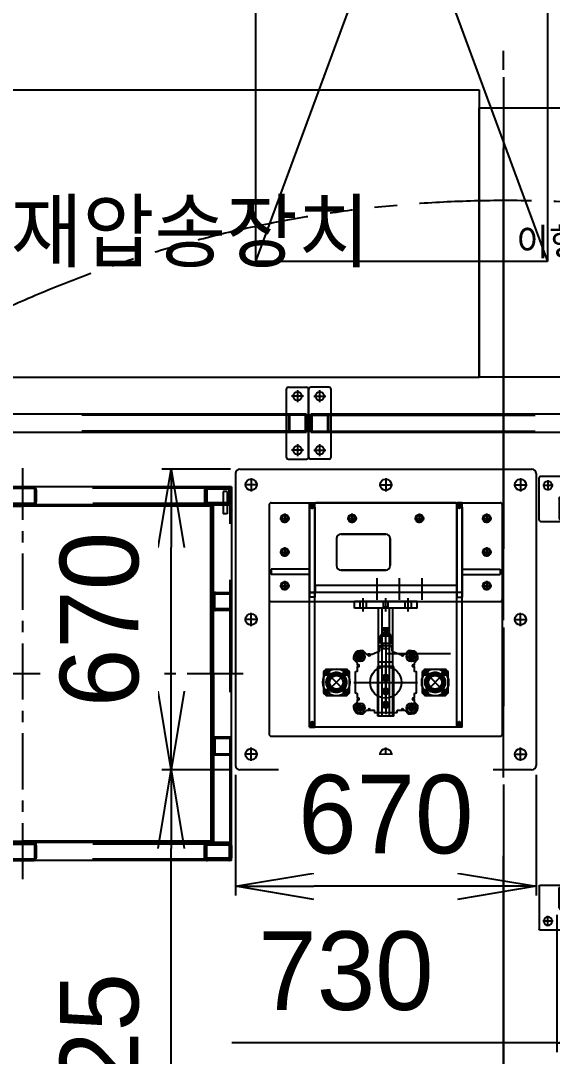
# Model space of a CAD drawing. Header units: millimetres. Extents: x 10462777 to 22643323, y 453826 to 1389191.
# Drawn here: x 11305635 to 11306819, y 584222 to 586527 of the extents above; entities that cross this region are included whole.
import ezdxf
from ezdxf.enums import TextEntityAlignment as Align

# ---------------------------------------------------------------- set-up
doc = ezdxf.new("R2010")
doc.units = ezdxf.units.MM
doc.header["$LTSCALE"] = 200
doc.header["$MEASUREMENT"] = 0
doc.header["$PDMODE"] = 35
doc.header["$PDSIZE"] = -5
for name, pattern in [('CENTER', [2, 1.25, -0.25, 0.25, -0.25]), ('CENTER2', [1.125, 0.75, -0.125, 0.125, -0.125]), ('HIDDEN', [3.75, 2.5, -1.25]), ('PHANTOM', [2.5, 1.25, -0.25, 0.25, -0.25, 0.25, -0.25]), ('STRICHPUNKT2', [18.5, 10, -4, 0.5, -4])]:
    doc.linetypes.add(name, pattern=pattern)
doc.layers.get('0').update_dxf_attribs({"linetype": 'CONTINUOUS'})
doc.layers.get('DEFPOINTS').update_dxf_attribs({"linetype": 'CONTINUOUS'})
for name, color, linetype in [('1', 1, 'CENTER'), ('1 Center', 1, 'CENTER'), ('3 Hidden', 3, 'HIDDEN'), ('4', 4, 'CONTINUOUS'), ('7', 7, 'CONTINUOUS'), ('BOM-UDEF', 3, 'CONTINUOUS'), ('CENTER', 1, 'CONTINUOUS'), ('CL', 3, 'CONTINUOUS'), ('DV1_DEFAULT', 7, 'CONTINUOUS'), ('ELEV', 6, 'CONTINUOUS'), ('FRAME 050', 6, 'CONTINUOUS'), ('HIDDEN', 7, 'HIDDEN'), ('HL', 2, 'HIDDEN'), ('TEXT', 7, 'CONTINUOUS'), ('THIN', 3, 'CONTINUOUS')]:
    doc.layers.add(name, color=color, linetype=linetype)
doc.layers.add('LAYOUT', color=8, linetype='CONTINUOUS', lineweight=25)
doc.styles.get("Standard").update_dxf_attribs({"font": 'SYMBOL'})
doc.styles.add('새굴림', font='txt.shx ', dxfattribs={"height": 5, "bigfont": ' whgtxt.shx'})
doc.dimstyles.new('DS ROBOTEC', dxfattribs={"dimscale": 0, "dimtxt": 2.5, "dimasz": 2.5, "dimexe": 0.3, "dimexo": 0.3, "dimgap": 0.5, "dimtad": 1, "dimzin": 9, "dimdsep": 46, "dimtxsty": 'Standard', "dimblk": 'OPEN', "dimcen": 0, "dimclrd": 4, "dimclre": 4, "dimclrt": 110, "dimazin": 2, "dimtm": 1.5, "dimtfac": 1, "dimtmove": 0, "dimatfit": 3, "dimldrblk": 'OPEN', "dimfxl": 1, "dimtfill": 1, "dimtolj": 1, "dimlwd": -1, "dimlwe": -1, "dimarcsym": 0})

# ---------------------------------------------------------------- blocks, each defined once
blk = doc.blocks.new('A$C6DB25D83')
for p, q in [((155, 25), (5, 25)), ((0, -20), (0, 20)), ((160, -20), (160, 20)), ((5, -25), (155, -25))]:
    blk.add_line(p, q)
for centre in [(20, 0), (140, 0)]:
    blk.add_circle(centre, 9.5)
for centre, start, end in [((5, 20), 90, 180), ((155, 20), 0, 90), ((5, -20), 180, 270), ((155, -20), 270, 0)]:
    blk.add_arc(centre, 5, start, end)
at = {"layer": 'CL'}
for p, q in [((6.6, 0), (33.4, 0)), ((20, 13.4), (20, -13.4)), ((126.6, 0), (153.4, 0)), ((140, 13.4), (140, -13.4))]:
    blk.add_line(p, q, dxfattribs=at)
blk = doc.blocks.new('HS_BOM', base_point=(-55.5, -107.5))
at = {"layer": 'BOM-UDEF'}
blk.add_circle((-55.5, -107.5), 0.25, dxfattribs=at)
blk = doc.blocks.new('A$C657A6F78')
at = {"layer": 'HL'}
for p, q in [((0, 15.4), (0, -15.4)), ((2.3, 15.4), (2.3, -15.4)), ((35.4, 20), (4.6, 20)), ((35.4, 17.7), (4.6, 17.7)), ((37.7, -15.4), (37.7, 15.4)), ((40, -15.4), (40, 15.4)), ((4.6, -17.7), (35.4, -17.7)), ((4.6, -20), (35.4, -20))]:
    blk.add_line(p, q, dxfattribs=at)
for centre, radius, start, end in [((4.6, 15.4), 4.6, 90, 180), ((4.6, 15.4), 2.3, 90, 180), ((35.4, 15.4), 4.6, 0, 90), ((35.4, 15.4), 2.3, 0, 90), ((4.6, -15.4), 4.6, 180, 270), ((4.6, -15.4), 2.3, 180, 270), ((35.4, -15.4), 4.6, 270, 0), ((35.4, -15.4), 2.3, 270, 0)]:
    blk.add_arc(centre, radius, start, end, dxfattribs=at)
at = {"layer": 'HL', "rotation": 270}
blk.add_blockref('HS_BOM', (20, 18.8), dxfattribs=at)
blk = doc.blocks.new('A$C3D167CD0')
for p, q in [((1280, 20), (0, 20)), ((0, -20), (0, 20)), ((1280, -20), (1280, 20)), ((0, -20), (1280, -20))]:
    blk.add_line(p, q)
at = {"layer": 'HL'}
for p, q in [((0, 17.7), (1280, 17.7)), ((0, -17.7), (1280, -17.7))]:
    blk.add_line(p, q, dxfattribs=at)
blk = doc.blocks.new('A$C2D5E266E')
at = {"rotation": 90}
blk.add_blockref('A$C6DB25D83', (-1265, -80), dxfattribs=at)
at = {"xscale": -1, "rotation": 270}
blk.add_blockref('A$C6DB25D83', (-25, -80), dxfattribs=at)
for name in ['A$C657A6F78', 'A$C3D167CD0']:
    blk.add_blockref(name, (-1285, 0))
at = {"xscale": -1}
blk.add_blockref('A$C657A6F78', (-5, 0), dxfattribs=at)
blk = doc.blocks.new('A$C7DA30AB0')
at = {"layer": 'DV1_DEFAULT', "color": 1, "linetype": 'CENTER2', "ltscale": 7}
for p, q in [((3026, 59.1, 0), (3026, 6052, 0)), ((3026, 5992.9, 0), (3026, 0, 0))]:
    blk.add_line(p, q, dxfattribs=at)
at = {"layer": 'LAYOUT', "color": 6, "linetype": 'PHANTOM'}
blk.add_circle((3030.4, 3026, 0), 2693, dxfattribs=at)
blk = doc.blocks.new('A$C175C31A4')
for p, q in [((0, 40), (710, 40)), ((0, 0), (0, 40)), ((710, 40), (710, 0)), ((710, 0), (0, 0))]:
    blk.add_line(p, q)
at = {"layer": 'HIDDEN'}
for p, q in [((710, 37.7), (0, 37.7)), ((710, 2.3), (0, 2.3))]:
    blk.add_line(p, q, dxfattribs=at)
blk = doc.blocks.new('A$C3CF74E3A')
for p, q in [((0, 40), (830, 40)), ((0, 0), (0, 40)), ((830, 40), (830, 0)), ((830, 0), (0, 0))]:
    blk.add_line(p, q)
at = {"layer": 'HIDDEN'}
for p, q in [((830, 37.7), (0, 37.7)), ((830, 2.3), (0, 2.3))]:
    blk.add_line(p, q, dxfattribs=at)
blk = doc.blocks.new('A$C53257D80')
for p, q in [((-9, 0), (-9, 91)), ((-9, 91), (0, 91)), ((0, 0), (0, 91)), ((0, 0), (91, 0)), ((0, -9), (91, -9)), ((91, -9), (91, 0))]:
    blk.add_line(p, q)
blk.add_arc((0, 0), 9, 180, 270)
blk = doc.blocks.new('A$C480458AB')
at = {"layer": '4'}
for p, q in [((-20, 3.2), (-20, 36.8)), ((-18.4, 3.2), (-18.4, 36.8)), ((-16.8, 40), (16.8, 40)), ((-16.8, 38.4), (16.8, 38.4)), ((18.4, 36.8), (18.4, 3.2)), ((20, 36.8), (20, 3.2)), ((16.8, 1.6), (-16.8, 1.6)), ((16.8, 0), (-16.8, 0))]:
    blk.add_line(p, q, dxfattribs=at)
for centre, radius, start, end in [((-16.8, 36.8), 3.2, 90, 180), ((-16.8, 36.8), 1.6, 90, 180), ((16.8, 36.8), 3.2, 0, 90), ((16.8, 36.8), 1.6, 0, 90), ((-16.8, 3.2), 3.2, 180, 270), ((-16.8, 3.2), 1.6, 180, 270), ((16.8, 3.2), 3.2, 270, 360), ((16.8, 3.2), 1.6, 270, 360)]:
    blk.add_arc(centre, radius, start, end, dxfattribs=at)
blk = doc.blocks.new('A$C00DD47E5')
for p, q in [((-30, 7), (-30, -87)), ((67, 10), (-27, 10)), ((70, 7), (70, -87)), ((-27, -90), (67, -90))]:
    blk.add_line(p, q)
blk.add_circle((50, -70), 9.5)
for centre, start, end in [((-27, 7), 90, 180), ((67, 7), 0, 90), ((-27, -87), 180, 270), ((67, -87), 270, 0)]:
    blk.add_arc(centre, 3, start, end)
at = {"layer": 'CL'}
for p, q in [((50, -81.4), (50, -58.6)), ((38.6, -70), (61.4, -70))]:
    blk.add_line(p, q, dxfattribs=at)
blk.add_blockref('A$C480458AB', (0, -40))
blk = doc.blocks.new('A$C633340F2')
for p, q in [((25, 0), (-25, 0)), ((-25, -4.5), (-25, 0)), ((25, -4.5), (25, 0)), ((25, -4.5), (-25, -4.5))]:
    blk.add_line(p, q)
blk = doc.blocks.new('A$C4D5962A7')
for name, p, rotation in [('A$C00DD47E5', (-335, 870), 180), ('A$C3CF74E3A', (315, 870), 270)]:
    blk.add_blockref(name, p, dxfattribs=dict(rotation=rotation))
at = {"xscale": -1}
for name, p, rotation in [('A$C00DD47E5', (335, 870), 180), ('A$C175C31A4', (-355, 910), 180), ('A$C633340F2', (0, 910), 180), ('A$C3CF74E3A', (-315, 870), 90), ('A$C3CF74E3A', (20, 870), 90)]:
    blk.add_blockref(name, p, dxfattribs=dict(at, rotation=rotation))
at = {"yscale": 0.5, "zscale": 0.5, "rotation": 180}
for p, xscale in [((-355.5, 910.5), -0.5), ((355.5, 910.5), 0.5)]:
    blk.add_blockref('A$C53257D80', p, dxfattribs=dict(at, xscale=xscale))
at = {"xscale": -1}
blk.add_blockref('A$C00DD47E5', (-335, 40), dxfattribs=at)
for name, p in [('A$C00DD47E5', (335, 40)), ('A$C175C31A4', (-355, 0)), ('A$C633340F2', (0, 0))]:
    blk.add_blockref(name, p)
at = {"yscale": 0.5, "zscale": 0.5}
for p, xscale in [((-355.5, -0.5), 0.5), ((355.5, -0.5), -0.5)]:
    blk.add_blockref('A$C53257D80', p, dxfattribs=dict(at, xscale=xscale))
blk = doc.blocks.new('A$C5D7710AE')
at = {"layer": 'FRAME 050'}
blk.add_blockref('A$C4D5962A7', (405, 249.4), dxfattribs=at)
blk = doc.blocks.new('A$C783E0A86')
at = {"ltscale": 10}
for p, q in [((174, 640), (1774, 640)), ((174, 640), (174, 0)), ((1774, 640), (1774, 0)), ((174, 0), (1774, 0))]:
    blk.add_line(p, q, dxfattribs=at)
at = {"layer": 'TEXT', "lineweight": -3, "style": '새굴림'}
blk.add_text('이형재압송장치', height=151.2, dxfattribs=at).set_placement((970.2, 319.8, 0), align=Align.MIDDLE_CENTER)
blk = doc.blocks.new('A$C0CF62632')
at = {"color": 4}
for p, q in [((25.9, 873.6), (25.9, 457.6)), ((25.9, 873.6), (490.9, 873.6)), ((955.9, 873.6), (490.9, 873.6)), ((955.9, 873.6), (955.9, 457.6)), ((25.9, 833.6), (490.9, 833.6)), ((65.9, 457.6), (65.9, 833.6)), ((65.9, 830.6), (65.9, 833.6)), ((68.9, 457.6), (68.9, 833.6)), ((71.9, 457.6), (71.9, 833.6)), ((71.9, 830.6), (490.9, 830.6)), ((955.9, 833.6), (490.9, 833.6)), ((909.9, 830.6), (490.9, 830.6)), ((909.9, 833.6), (909.9, 81.6)), ((912.9, 833.6), (912.9, 81.6)), ((915.9, 457.6), (915.9, 833.6)), ((915.9, 830.6), (915.9, 833.6)), ((1007.8, 817.6), (955.9, 817.6)), ((1007.8, 783.6), (1007.8, 817.6)), ((1007.8, 783.6), (955.9, 783.6)), ((1028.9, 152.1), (1028.9, 763)), ((1062.9, 762.5), (1028.9, 762.5)), ((1062.9, 152.7), (1062.9, 762.5)), ((25.9, 41.6), (25.9, 457.6)), ((65.9, 457.6), (65.9, 81.6)), ((68.9, 457.6), (68.9, 81.6)), ((71.9, 457.6), (71.9, 81.6)), ((915.9, 457.6), (915.9, 81.6)), ((955.9, 41.6), (955.9, 457.6)), ((1062.9, 152.7), (1028.9, 152.7)), ((1007.8, 131.6), (955.9, 131.6)), ((1007.8, 131.6), (1007.8, 97.6)), ((1007.8, 97.6), (955.9, 97.6)), ((25.9, 81.6), (490.9, 81.6)), ((65.9, 84.6), (65.9, 81.6)), ((71.9, 84.6), (490.9, 84.6)), ((909.9, 84.6), (490.9, 84.6)), ((955.9, 81.6), (490.9, 81.6)), ((915.9, 84.6), (915.9, 81.6)), ((25.9, 41.6), (490.9, 41.6)), ((955.9, 41.6), (490.9, 41.6))]:
    blk.add_line(p, q, dxfattribs=at)
at = {"color": 0}
for q in [(955.9, 514.9), (955.9, 400.3)]:
    blk.add_line((955.9, 457.6), q, dxfattribs=at)
at = {"color": 4, "linetype": 'STRICHPUNKT2'}
for p, q in [((23.4, 94.8), (23.4, 94.8)), ((958.4, 94.8), (958.4, 94.8))]:
    blk.add_line(p, q, dxfattribs=at)
at = {"color": 6, "linetype": 'HIDDEN'}
for p, q in [((35.9, 51.6), (35.9, 101.6)), ((35.9, 101.6), (44.9, 101.6)), ((44.9, 51.6), (44.9, 101.6)), ((35.9, 51.6), (44.9, 51.6))]:
    blk.add_line(p, q, dxfattribs=at)
blk.add_line((25.9, 41.6), (85.9, 41.6))
at = {"color": 0}
for points in [[(80.9, 838.6), (30.9, 838.6), (30.9, 868.6), (80.9, 868.6)], [(900.9, 838.6), (950.9, 838.6), (950.9, 868.6), (900.9, 868.6)], [(80.9, 76.6), (30.9, 76.6), (30.9, 46.6), (80.9, 46.6)], [(900.9, 76.6), (950.9, 76.6), (950.9, 46.6), (900.9, 46.6)]]:
    blk.add_lwpolyline(points, close=True, dxfattribs=at)
at = {"color": 4}
for centre, radius, start, end in [((1007.8, 762.5), 55.1, 359.9904, 90.0096), ((1007.8, 762.5), 21.1, 359.9362, 90.0638), ((1007.8, 152.7), 55.1, 269.9904, 0.0096), ((1007.8, 152.7), 21.1, 269.9362, 0.0638)]:
    blk.add_arc(centre, radius, start, end, dxfattribs=at)
at = {"layer": '1 Center', "ltscale": 0.5}
for p, q in [((490.9, 915.2), (490.9, 0)), ((0, 457.6), (981.8, 457.6)), ((0, 457.6), (981.8, 457.6))]:
    blk.add_line(p, q, dxfattribs=at)
at = {"layer": '3 Hidden', "color": 4, "linetype": 'HIDDEN'}
for p, q in [((25.9, 870.4), (73.9, 870.4)), ((25.9, 840), (25.9, 867.2)), ((29.1, 840), (29.1, 867.2)), ((32.3, 873.6), (79.5, 873.6)), ((32.3, 870.4), (79.5, 870.4)), ((82.7, 867.2), (82.7, 840)), ((85.9, 867.2), (85.9, 840)), ((460.9, 840), (460.9, 867.2)), ((460.9, 867.2), (460.9, 840)), ((464.1, 840), (464.1, 867.2)), ((464.1, 867.2), (464.1, 840)), ((467.3, 873.6), (514.5, 873.6)), ((514.5, 873.6), (467.3, 873.6)), ((467.3, 870.4), (514.5, 870.4)), ((514.5, 870.4), (467.3, 870.4)), ((517.7, 867.2), (517.7, 840)), ((517.7, 840), (517.7, 867.2)), ((520.9, 867.2), (520.9, 840)), ((520.9, 840), (520.9, 867.2)), ((895.9, 867.2), (895.9, 840)), ((899.1, 867.2), (899.1, 840)), ((949.5, 873.6), (902.3, 873.6)), ((949.5, 870.4), (902.3, 870.4)), ((955.9, 870.4), (907.8, 870.4)), ((952.7, 840), (952.7, 867.2)), ((955.9, 840), (955.9, 867.2)), ((25.9, 836.8), (73.9, 836.8)), ((79.5, 836.8), (32.3, 836.8)), ((79.5, 833.6), (32.3, 833.6)), ((514.5, 836.8), (467.3, 836.8)), ((467.3, 836.8), (514.5, 836.8)), ((514.5, 833.6), (467.3, 833.6)), ((467.3, 833.6), (514.5, 833.6)), ((902.3, 836.8), (949.5, 836.8)), ((902.3, 833.6), (949.5, 833.6)), ((955.9, 836.8), (907.8, 836.8)), ((25.9, 78.4), (73.9, 78.4)), ((25.9, 75.2), (25.9, 48)), ((29.1, 75.2), (29.1, 48)), ((79.5, 81.6), (32.3, 81.6)), ((79.5, 78.4), (32.3, 78.4)), ((82.7, 48), (82.7, 75.2)), ((85.9, 48), (85.9, 75.2)), ((460.9, 75.2), (460.9, 48)), ((460.9, 48), (460.9, 75.2)), ((464.1, 75.2), (464.1, 48)), ((464.1, 48), (464.1, 75.2)), ((514.5, 81.6), (467.3, 81.6)), ((467.3, 81.6), (514.5, 81.6)), ((514.5, 78.4), (467.3, 78.4)), ((467.3, 78.4), (514.5, 78.4)), ((517.7, 48), (517.7, 75.2)), ((517.7, 75.2), (517.7, 48)), ((520.9, 48), (520.9, 75.2)), ((520.9, 75.2), (520.9, 48)), ((895.9, 48), (895.9, 75.2)), ((899.1, 48), (899.1, 75.2)), ((902.3, 81.6), (949.5, 81.6)), ((902.3, 78.4), (949.5, 78.4)), ((955.9, 78.4), (907.8, 78.4)), ((952.7, 75.2), (952.7, 48)), ((955.9, 75.2), (955.9, 48)), ((25.9, 44.8), (73.9, 44.8)), ((32.3, 44.8), (79.5, 44.8)), ((32.3, 41.6), (79.5, 41.6)), ((467.3, 44.8), (514.5, 44.8)), ((514.5, 44.8), (467.3, 44.8)), ((467.3, 41.6), (514.5, 41.6)), ((514.5, 41.6), (467.3, 41.6)), ((949.5, 44.8), (902.3, 44.8)), ((949.5, 41.6), (902.3, 41.6)), ((955.9, 44.8), (907.8, 44.8))]:
    blk.add_line(p, q, dxfattribs=at)
at = {"layer": '3 Hidden', "color": 0, "linetype": 'HIDDEN'}
for p, q in [((30.9, 840), (30.9, 868.6)), ((950.9, 840), (950.9, 868.6)), ((30.9, 75.2), (30.9, 46.6)), ((950.9, 75.2), (950.9, 46.6))]:
    blk.add_line(p, q, dxfattribs=at)
at = {"layer": '3 Hidden', "color": 4}
for p, q in [((28.9, 634.7), (28.9, 602.7)), ((61.9, 638.6), (29.9, 638.6)), ((61.9, 635.7), (29.9, 635.7)), ((62.9, 602.7), (62.9, 634.7)), ((918.9, 602.7), (918.9, 634.7)), ((919.9, 638.6), (951.9, 638.6)), ((919.9, 635.7), (951.9, 635.7)), ((952.9, 634.7), (952.9, 602.7)), ((29.9, 601.7), (61.9, 601.7)), ((951.9, 601.7), (919.9, 601.7)), ((29.9, 598.6), (61.9, 598.6)), ((951.9, 598.6), (919.9, 598.6)), ((28.9, 280.5), (28.9, 312.5)), ((29.9, 316.6), (61.9, 316.6)), ((29.9, 313.5), (61.9, 313.5)), ((62.9, 312.5), (62.9, 280.5)), ((918.9, 312.5), (918.9, 280.5)), ((951.9, 316.6), (919.9, 316.6)), ((951.9, 313.5), (919.9, 313.5)), ((952.9, 280.5), (952.9, 312.5)), ((61.9, 279.5), (29.9, 279.5)), ((919.9, 279.5), (951.9, 279.5)), ((61.9, 276.6), (29.9, 276.6)), ((919.9, 276.6), (951.9, 276.6))]:
    blk.add_line(p, q, dxfattribs=at)
at = {"layer": '3 Hidden', "color": 4, "linetype": 'HIDDEN'}
for centre, radius, start, end in [((32.3, 867.2), 6.4, 90, 180), ((32.3, 867.2), 3.2, 90, 180), ((79.5, 867.2), 6.4, 0, 90), ((79.5, 867.2), 3.2, 0, 90), ((467.3, 867.2), 6.4, 90, 180), ((467.3, 867.2), 6.4, 90, 180), ((467.3, 867.2), 3.2, 90, 180), ((467.3, 867.2), 3.2, 90, 180), ((514.5, 867.2), 6.4, 0, 90), ((514.5, 867.2), 6.4, 0, 90), ((514.5, 867.2), 3.2, 0, 90), ((514.5, 867.2), 3.2, 0, 90), ((902.3, 867.2), 6.4, 90, 180), ((902.3, 867.2), 3.2, 90, 180), ((949.5, 867.2), 6.4, 0, 90), ((949.5, 867.2), 3.2, 0, 90), ((32.3, 840), 6.4, 180, 270), ((32.3, 840), 3.2, 180, 270), ((79.5, 840), 6.4, 270, 360), ((79.5, 840), 3.2, 270, 360), ((467.3, 840), 6.4, 180, 270), ((467.3, 840), 6.4, 180, 270), ((467.3, 840), 3.2, 180, 270), ((467.3, 840), 3.2, 180, 270), ((514.5, 840), 6.4, 270, 360), ((514.5, 840), 3.2, 270, 360), ((514.5, 840), 6.4, 270, 360), ((514.5, 840), 3.2, 270, 360), ((902.3, 840), 6.4, 180, 270), ((902.3, 840), 3.2, 180, 270), ((949.5, 840), 6.4, 270, 360), ((949.5, 840), 3.2, 270, 360), ((32.3, 75.2), 6.4, 90, 180), ((32.3, 75.2), 3.2, 90, 180), ((79.5, 75.2), 6.4, 0, 90), ((79.5, 75.2), 3.2, 0, 90), ((467.3, 75.2), 6.4, 90, 180), ((467.3, 75.2), 6.4, 90, 180), ((467.3, 75.2), 3.2, 90, 180), ((467.3, 75.2), 3.2, 90, 180), ((514.5, 75.2), 6.4, 0, 90), ((514.5, 75.2), 6.4, 0, 90), ((514.5, 75.2), 3.2, 0, 90), ((514.5, 75.2), 3.2, 0, 90), ((902.3, 75.2), 6.4, 90, 180), ((902.3, 75.2), 3.2, 90, 180), ((949.5, 75.2), 6.4, 0, 90), ((949.5, 75.2), 3.2, 0, 90), ((32.3, 48), 6.4, 180, 270), ((32.3, 48), 3.2, 180, 270), ((79.5, 48), 6.4, 270, 360), ((79.5, 48), 3.2, 270, 360), ((467.3, 48), 6.4, 180, 270), ((467.3, 48), 6.4, 180, 270), ((467.3, 48), 3.2, 180, 270), ((467.3, 48), 3.2, 180, 270), ((514.5, 48), 6.4, 270, 360), ((514.5, 48), 3.2, 270, 360), ((514.5, 48), 6.4, 270, 360), ((514.5, 48), 3.2, 270, 360), ((902.3, 48), 6.4, 180, 270), ((902.3, 48), 3.2, 180, 270), ((949.5, 48), 6.4, 270, 360), ((949.5, 48), 3.2, 270, 360)]:
    blk.add_arc(centre, radius, start, end, dxfattribs=at)
at = {"layer": '3 Hidden', "color": 4}
for centre, radius, start, end in [((29.9, 634.6), 4, 90, 180), ((29.9, 634.7), 1, 90, 180), ((61.9, 634.6), 4, 0, 90), ((61.9, 634.7), 1, 0, 90), ((919.9, 634.6), 4, 90, 180), ((919.9, 634.7), 1, 90, 180), ((951.9, 634.6), 4, 0, 90), ((951.9, 634.7), 1, 0, 90), ((29.9, 602.6), 4, 180, 270), ((29.9, 602.7), 1, 180, 270), ((61.9, 602.7), 1, 270, 0), ((61.9, 602.6), 4, 270, 0), ((919.9, 602.6), 4, 180, 270), ((919.9, 602.7), 1, 180, 270), ((951.9, 602.7), 1, 270, 0), ((951.9, 602.6), 4, 270, 0), ((29.9, 312.6), 4, 90, 180), ((29.9, 312.5), 1, 90, 180), ((61.9, 312.6), 4, 360, 90), ((61.9, 312.5), 1, 0, 90), ((919.9, 312.6), 4, 90, 180), ((919.9, 312.5), 1, 90, 180), ((951.9, 312.6), 4, 0, 90), ((951.9, 312.5), 1, 360, 90), ((29.9, 280.6), 4, 180, 270), ((29.9, 280.5), 1, 180, 270), ((61.9, 280.6), 4, 270, 360), ((61.9, 280.5), 1, 270, 0), ((919.9, 280.6), 4, 180, 270), ((919.9, 280.5), 1, 180, 270), ((951.9, 280.6), 4, 270, 0), ((951.9, 280.5), 1, 270, 0)]:
    blk.add_arc(centre, radius, start, end, dxfattribs=at)
at = {"layer": '7', "color": 7, "linetype": 'HIDDEN', "ltscale": 0.5}
for p, q in [((29.1, 873.6), (29.1, 41.6)), ((952.7, 873.6), (952.7, 41.6)), ((1007.8, 814.6), (955.9, 814.6)), ((1007.8, 786.6), (955.9, 786.6)), ((1032.1, 762.5), (1032.1, 152.7)), ((1059.7, 762.5), (1059.7, 152.7))]:
    blk.add_line(p, q, dxfattribs=at)
at = {"layer": '7', "color": 0, "linetype": 'HIDDEN', "ltscale": 0.5}
for p, q in [((85.9, 870.4), (490.9, 870.4)), ((895.9, 870.4), (490.9, 870.4)), ((85, 836.8), (490.9, 836.8)), ((896.7, 836.8), (490.9, 836.8)), ((85, 78.4), (490.9, 78.4)), ((896.7, 78.4), (490.9, 78.4)), ((85.9, 44.8), (490.9, 44.8)), ((895.9, 44.8), (490.9, 44.8))]:
    blk.add_line(p, q, dxfattribs=at)
at = {"layer": '7', "color": 7, "linetype": 'HIDDEN'}
for p, q in [((1007.8, 128.6), (955.9, 128.6)), ((1007.8, 100.6), (955.9, 100.6))]:
    blk.add_line(p, q, dxfattribs=at)
at = {"layer": '7', "color": 7, "linetype": 'HIDDEN', "ltscale": 0.5}
for centre, radius, start, end in [((1007.8, 762.5), 52.1, 359.9904, 90.0096), ((1007.8, 762.5), 24.1, 359.9362, 90.0638), ((1007.8, 152.7), 52.1, 269.9904, 0.0096), ((1007.8, 152.7), 24.1, 269.9362, 0.0638)]:
    blk.add_arc(centre, radius, start, end, dxfattribs=at)
blk = doc.blocks.new('A$C5C4F368F')
for p, q in [((-335, 650), (-335, 0)), ((-325, 660), (325, 660)), ((335, 650), (335, 0)), ((325, -10), (-325, -10))]:
    blk.add_line(p, q)
for centre in [(-300, 625), (0, 625), (300, 625), (-300, 325), (300, 325), (-300, 25), (0, 25), (300, 25)]:
    blk.add_circle(centre, 12.5)
for centre, start, end in [((-325, 650), 90, 180), ((325, 650), 0, 90), ((-325, 0), 180, 270), ((325, 0), 270, 0)]:
    blk.add_arc(centre, 10, start, end)
at = {"layer": 'CENTER'}
for p, q in [((-285, 625), (-315, 625)), ((-300, 640), (-300, 610)), ((-15, 625), (15, 625)), ((0, 640), (0, 610)), ((285, 625), (315, 625)), ((300, 640), (300, 610)), ((-285, 325), (-315, 325)), ((-300, 310), (-300, 340)), ((285, 325), (315, 325)), ((300, 310), (300, 340)), ((-285, 25), (-315, 25)), ((-300, 10), (-300, 40)), ((-15, 25), (15, 25)), ((0, 10), (0, 40)), ((285, 25), (315, 25)), ((300, 10), (300, 40))]:
    blk.add_line(p, q, dxfattribs=at)
blk = doc.blocks.new('A$C18B340A6')
for p, q in [((-255, 0), (255, 0)), ((-260, -5), (-260, -515)), ((260, -515), (260, -5)), ((-110, -80), (-110, -140)), ((-100, -70), (0, -70)), ((10, -140), (10, -80)), ((-100, -150), (0, -150)), ((-255, -520), (255, -520))]:
    blk.add_line(p, q)
for centre in [(-225, -35), (-75, -35), (75, -35), (225, -35), (-225, -110), (225, -110), (-225, -185), (225, -185)]:
    blk.add_circle(centre, 6.92)
for centre, radius, start, end in [((-255, -5), 5, 90, 180), ((255, -5), 5, 0, 90), ((-100, -80), 10, 90, 180), ((0, -80), 10, 0, 90), ((-100, -140), 10, 180, 270), ((0, -140), 10, 270, 0), ((-255, -515), 5, 180, 270), ((255, -515), 5, 270, 0)]:
    blk.add_arc(centre, radius, start, end)
at = {"layer": 'CENTER'}
for p, q in [((-233, -35), (-217, -35)), ((-225, -27), (-225, -43)), ((-83, -35), (-67, -35)), ((-75, -27), (-75, -43)), ((67, -35), (83, -35)), ((75, -27), (75, -43)), ((217, -35), (233, -35)), ((225, -27), (225, -43)), ((-233, -110), (-217, -110)), ((-225, -102), (-225, -118)), ((217, -110), (233, -110)), ((225, -102), (225, -118)), ((-225, -177), (-225, -193)), ((225, -177), (225, -193)), ((-233, -185), (-217, -185)), ((217, -185), (233, -185))]:
    blk.add_line(p, q, dxfattribs=at)
at = {"layer": 'THIN'}
for centre in [(-225, -35), (-75, -35), (75, -35), (225, -35), (-225, -110), (225, -110), (-225, -185), (225, -185)]:
    blk.add_arc(centre, 8, 255, 165, dxfattribs=at)
blk = doc.blocks.new('A$C6E083A40')
for p, q in [((-158, 398), (-156, 400)), ((-158, 200), (-158, 398)), ((156, 400), (-156, 400)), ((156, 400), (158, 398)), ((158, 200), (158, 398)), ((0, 330), (-100, 330)), ((-110, 320), (-110, 260)), ((10, 320), (10, 260)), ((0, 250), (-100, 250)), ((-170, -98), (-170, 200)), ((-158, 200), (-170, 200)), ((170, 200), (158, 200)), ((170, -98), (170, 200)), ((-168, -100), (-170, -98)), ((168, -100), (-168, -100)), ((170, -98), (168, -100))]:
    blk.add_line(p, q)
for centre, radius in [((-57, 57), 5.05), ((57, 57), 5.05), ((-131.2, 21.2), 2.46), ((-88.8, 21.2), 2.46), ((0, 0), 35), ((88.8, 21.2), 2.46), ((131.2, 21.2), 2.46), ((-110, 0), 22.5), ((110, 0), 22.5), ((-131.2, -21.2), 2.46), ((-88.8, -21.2), 2.46), ((88.8, -21.2), 2.46), ((131.2, -21.2), 2.46), ((-57, -57), 5.05), ((57, -57), 5.05)]:
    blk.add_circle(centre, radius)
for centre, start, end in [((-100, 320), 90, 180), ((0, 320), 0, 90), ((-100, 260), 180, 270), ((0, 260), 270, 0)]:
    blk.add_arc(centre, 10, start, end)
at = {"layer": 'CENTER'}
for p, q in [((-63, 57), (-51, 57)), ((-57, 63), (-57, 51)), ((51, 57), (63, 57)), ((57, 63), (57, 51)), ((-135.5, -25.5), (-84.5, 25.5)), ((-84.5, -25.5), (-135.5, 25.5)), ((-131.2, 24.2), (-131.2, 18.2)), ((-88.8, 24.2), (-88.8, 18.2)), ((0, -42), (0, 42)), ((84.5, -25.5), (135.5, 25.5)), ((135.5, -25.5), (84.5, 25.5)), ((88.8, 24.2), (88.8, 18.2)), ((131.2, 24.2), (131.2, 18.2)), ((-134.2, 21.2), (-128.2, 21.2)), ((-91.8, 21.2), (-85.8, 21.2)), ((-42, 0), (42, 0)), ((85.8, 21.2), (91.8, 21.2)), ((128.2, 21.2), (134.2, 21.2)), ((-134.2, -21.2), (-128.2, -21.2)), ((-131.2, -18.2), (-131.2, -24.2)), ((-91.8, -21.2), (-85.8, -21.2)), ((-88.8, -18.2), (-88.8, -24.2)), ((85.8, -21.2), (91.8, -21.2)), ((88.8, -18.2), (88.8, -24.2)), ((128.2, -21.2), (134.2, -21.2)), ((131.2, -18.2), (131.2, -24.2)), ((-63, -57), (-51, -57)), ((-57, -51), (-57, -63)), ((51, -57), (63, -57)), ((57, -51), (57, -63))]:
    blk.add_line(p, q, dxfattribs=at)
for centre in [(-110, 0), (110, 0)]:
    blk.add_circle(centre, 30, dxfattribs=at)
at = {"layer": 'THIN'}
for centre, radius in [((-57, 57), 6), ((57, 57), 6), ((-131.2, 21.2), 3), ((-88.8, 21.2), 3), ((88.8, 21.2), 3), ((131.2, 21.2), 3), ((-131.2, -21.2), 3), ((-88.8, -21.2), 3), ((88.8, -21.2), 3), ((131.2, -21.2), 3), ((-57, -57), 6), ((57, -57), 6)]:
    blk.add_arc(centre, radius, 255, 165, dxfattribs=at)
blk = doc.blocks.new('A$C220D30DD')
for p, q in [((-500, -6), (-500, 6)), ((-500, 6), (0, 6)), ((-490, 2.5), (-490, -2.5)), ((-488.4, 2.1), (-488.4, -2.1)), ((-11.6, 2.1), (-11.6, -2.1)), ((-10, 2.5), (-10, -2.5)), ((0, -6), (0, 6)), ((-500, -6), (0, -6))]:
    blk.add_line(p, q)
for points in [[(-500, 2.1), (-488.4, 2.1), (-487.2, 0), (-488.4, -2.1), (-500, -2.1)], [(0, 2.1), (-11.6, 2.1), (-12.8, 0), (-11.6, -2.1), (0, -2.1)]]:
    blk.add_lwpolyline(points)
at = {"layer": 'CENTER'}
for p, q in [((-500, 0), (-487.2, 0)), ((0, 0), (-12.8, 0))]:
    blk.add_line(p, q, dxfattribs=at)
at = {"layer": 'HL'}
blk.add_line((-200, -6), (-200, 6), dxfattribs=at)
at = {"layer": 'THIN'}
for points in [[(-500, 2.5), (-490, 2.5), (-489.3, 2.1)], [(0, 2.5), (-10, 2.5), (-10.8, 2.1)], [(-489.3, -2.1), (-490, -2.5), (-500, -2.5)], [(-10.8, -2.1), (-10, -2.5), (0, -2.5)]]:
    blk.add_lwpolyline(points, dxfattribs=at)
blk = doc.blocks.new('A$C5DE47A20')
for p, q in [((-260, 5), (-260, -205)), ((-255, 10), (255, 10)), ((260, -205), (260, 5)), ((-100, -60), (0, -60)), ((-110, -70), (-110, -130)), ((10, -70), (10, -130)), ((-100, -140), (0, -140)), ((-255, -210), (255, -210))]:
    blk.add_line(p, q)
at = {"color": 5}
for p, q in [((-170, 0), (-170, -200)), ((-158, 0), (-170, 0)), ((-158, 0), (-158, -200)), ((158, 0), (158, -200)), ((170, 0), (158, 0)), ((170, 0), (170, -200)), ((-170, -138), (-255, -138)), ((-255, -138), (-255, -150)), ((170, -138), (255, -138)), ((255, -138), (255, -150)), ((-170, -150), (-255, -150)), ((170, -150), (255, -150)), ((-158, -200), (-170, -200)), ((158, -200), (170, -200))]:
    blk.add_line(p, q, dxfattribs=at)
for centre in [(-225, -25), (-75, -25), (75, -25), (225, -25), (-225, -100), (225, -100), (-225, -175), (225, -175)]:
    blk.add_circle(centre, 9)
for centre, radius, start, end in [((-255, 5), 5, 90, 180), ((255, 5), 5, 0, 90), ((-100, -70), 10, 90, 180), ((0, -70), 10, 0, 90), ((-100, -130), 10, 180, 270), ((0, -130), 10, 270, 0), ((-255, -205), 5, 180, 270), ((255, -205), 5, 270, 0)]:
    blk.add_arc(centre, radius, start, end)
at = {"layer": 'CENTER'}
for p, q in [((-225, -35.8), (-225, -14.2)), ((-75, -35.8), (-75, -14.2)), ((75, -35.8), (75, -14.2)), ((225, -35.8), (225, -14.2)), ((-235.8, -25), (-214.2, -25)), ((-85.8, -25), (-64.2, -25)), ((64.2, -25), (85.8, -25)), ((214.2, -25), (235.8, -25)), ((-225, -110.8), (-225, -89.2)), ((225, -110.8), (225, -89.2)), ((-235.8, -100), (-214.2, -100)), ((214.2, -100), (235.8, -100)), ((-235.8, -175), (-214.2, -175)), ((-225, -185.8), (-225, -164.2)), ((214.2, -175), (235.8, -175)), ((225, -185.8), (225, -164.2))]:
    blk.add_line(p, q, dxfattribs=at)
at = {"layer": 'CL'}
for p, q in [((-20, -158), (-20, -206)), ((30, -158), (30, -206)), ((80, -158), (80, -206))]:
    blk.add_line(p, q, dxfattribs=at)
at = {"layer": 'HL'}
for p, q in [((157.5, -174), (-157.5, -174)), ((-157.5, -174), (-157.5, -190)), ((157.5, -174), (157.5, -190)), ((157.5, -190), (-157.5, -190))]:
    blk.add_line(p, q, dxfattribs=at)
blk = doc.blocks.new('A$C4D3162EF')
for name, p in [('A$C5DE47A20', (0, 390)), ('A$C6E083A40', (0, 0))]:
    blk.add_blockref(name, p)
at = {"xscale": -1, "rotation": 270}
blk.add_blockref('A$C220D30DD', (-164, 400), dxfattribs=at)
at = {"rotation": 90}
blk.add_blockref('A$C220D30DD', (164, 400), dxfattribs=at)
blk = doc.blocks.new('A$C60176607')
for p, q in [((-70, -15), (-70, 0)), ((70, 0), (-70, 0)), ((70, -15), (70, 0)), ((70, -15), (-70, -15)), ((-16, -255), (-16, -15)), ((16, -255), (16, -15)), ((16, -135), (-16, -135)), ((16, -255), (-16, -255))]:
    blk.add_line(p, q)
for centre in [(0, -170), (0, -200), (0, -230)]:
    blk.add_circle(centre, 3.32)
at = {"layer": 'CENTER'}
for p, q in [((-4, -170), (4, -170)), ((0, -166), (0, -174)), ((-4, -200), (4, -200)), ((0, -196), (0, -204)), ((-4, -230), (4, -230)), ((0, -226), (0, -234))]:
    blk.add_line(p, q, dxfattribs=at)
at = {"layer": 'CL'}
for p, q in [((-50, -22.5), (-50, 7.5)), ((0, -22.5), (0, 7.5)), ((50, -22.5), (50, 7.5))]:
    blk.add_line(p, q, dxfattribs=at)
at = {"layer": 'HL'}
for p, q in [((-57, -15), (-57, 0)), ((-43, -15), (-43, 0)), ((-5, -12), (-5, 0)), ((5, -12), (5, 0)), ((43, -15), (43, 0)), ((57, -15), (57, 0)), ((-8, -255), (-8, -15)), ((-5, -12), (5, -12)), ((8, -255), (8, -15))]:
    blk.add_line(p, q, dxfattribs=at)
at = {"layer": 'THIN'}
for centre in [(0, -170), (0, -200), (0, -230)]:
    blk.add_arc(centre, 4, 255, 165, dxfattribs=at)
blk = doc.blocks.new('A$C0D3F5663')
for p, q in [((-18, 0), (-18, 110)), ((18, 110), (-18, 110)), ((18, 0), (18, 110)), ((18, 0), (-18, 0))]:
    blk.add_line(p, q)
for centre, radius in [((0, 85), 7), ((0, 85), 4.5), ((0, 55), 7), ((0, 55), 4.5), ((0, 25), 7), ((0, 25), 4.5)]:
    blk.add_circle(centre, radius)
at = {"layer": 'CENTER'}
for p, q in [((-7, 85), (7, 85)), ((0, 92), (0, 78)), ((-7, 55), (7, 55)), ((0, 62), (0, 48)), ((-7, 25), (7, 25)), ((0, 32), (0, 18))]:
    blk.add_line(p, q, dxfattribs=at)
blk = doc.blocks.new('A$C2177794E')
for p, q in [((68.6, 187.1), (68.6, 182.6)), ((73.4, 187.1), (73.4, 182.6)), ((71, 179.7), (71, 182)), ((71, 175.4), (71, 177.8)), ((32.6, 133.9), (35.4, 133.9)), ((106.6, 133.9), (109.4, 133.9))]:
    blk.add_line(p, q)
for points in [[(65.5, 187.1), (65.5, 192.1), (76.5, 192.1), (76.5, 187.1)], [(59.5, 157.7), (59.5, 174.6), (82.5, 174.6), (82.5, 157.7)], [(64, 178.6), (64, 179.1), (78, 179.1), (78, 178.6)]]:
    blk.add_lwpolyline(points, close=True)
for points in [[(71, 175.4, -0.178633), (61.5, 175.4), (61.5, 177.8, -0.178633), (71, 177.8, -0.178633), (80.5, 177.8), (80.5, 175.4, -0.178633)], [(71, 179.7, -0.178633), (64, 179.7), (64, 182, -0.178633), (71, 182, -0.178633), (78, 182), (78, 179.7, -0.178633)], [(3.2, 95), (8, 96.3), (8, 106.5), (8.7, 106.5, 2.257), (8.7, 109.5), (8, 109.5), (8, 114), (0, 122), (0, 128, -0.414), (14, 142), (20, 142), (28, 134), (32.5, 134), (32.5, 133.3, 2.257), (35.5, 133.3), (35.5, 134), (40.5, 134, -0.056), (55.2, 139.2, 0.325), (57.5, 141.9), (58.5, 153), (83.5, 153), (84.5, 141.9, 0.325), (86.8, 139.2, -0.056), (101.5, 134), (106.5, 134), (106.5, 133.3, 2.257), (109.5, 133.3), (109.5, 134), (114, 134), (122, 142), (128, 142, -0.414), (142, 128), (142, 122), (134, 114), (134, 109.5), (133.3, 109.5, 2.257), (133.3, 106.5), (134, 106.5), (134, 96.3), (138.8, 95), (138.8, 47), (134, 45.7), (134, 35.5), (133.3, 35.5, 2.257), (133.3, 32.5), (134, 32.5), (134, 28), (142, 20), (142, 14, -0.414), (128, 0), (122, 0), (114, 8), (109.5, 8), (109.5, 8.7, 2.257), (106.5, 8.7), (106.5, 8), (96.3, 8), (95, 3.2), (47, 3.2), (45.7, 8), (35.5, 8), (35.5, 8.7, 2.257), (32.5, 8.7), (32.5, 8), (28, 8), (20, 0), (14, 0, -0.414), (0, 14), (0, 20), (8, 28), (8, 32.5), (8.7, 32.5, 2.257), (8.7, 35.5), (8, 35.5), (8, 45.7), (3.2, 47), (3.2, 95)], [(35.4, 134.4), (35.4, 133.3, -2.448776), (32.6, 133.3), (32.6, 134.4)], [(109.4, 134.4), (109.4, 133.3, -2.448776), (106.6, 133.3), (106.6, 134.4)]]:
    blk.add_lwpolyline(points, format="xyb", close=True)
for points in [[(61.5, 177.8), (61.5, 178.6), (80.5, 178.6), (80.5, 177.8)], [(61.5, 175.4), (61.5, 174.6), (80.5, 174.6), (80.5, 175.4)], [(64, 182), (64, 182.6), (78, 182.6), (78, 182)], [(64, 179.7), (64, 179.1), (78, 179.1), (78, 179.7)], [(62.5, 157.7), (62.9, 146.7), (79.1, 146.7), (79.5, 157.7)]]:
    blk.add_lwpolyline(points)
for centre, radius in [((14, 128), 10.6), ((128, 128), 10.6), ((14, 128), 6.25), ((34, 131.9), 1.35), ((33.3, 131.9), 0.45), ((34.4, 132.5), 0.45), ((34.4, 131.2), 0.45), ((128, 128), 6.25), ((14, 14), 10.6), ((128, 14), 10.6), ((14, 14), 6.25), ((128, 14), 6.25)]:
    blk.add_circle(centre, radius)
at = {"layer": 'CENTER'}
for p, q in [((71, 146.7), (71, 192.1)), ((14, 138.6), (14, 117.4)), ((71, 153), (71, 0)), ((128, 138.6), (128, 117.4)), ((3.4, 128), (24.6, 128)), ((31, 131.9), (37, 131.9)), ((34, 128.9), (34, 136)), ((105, 131.9), (111, 131.9)), ((108, 128.9), (108, 136)), ((117.4, 128), (138.6, 128)), ((0, 71), (142, 71)), ((14, 24.6), (14, 3.4)), ((128, 24.6), (128, 3.4)), ((3.4, 14), (24.6, 14)), ((117.4, 14), (138.6, 14))]:
    blk.add_line(p, q, dxfattribs=at)
at = {"layer": 'HIDDEN'}
for p, q in [((63.4, 157.7), (63.7, 146.7)), ((78.6, 157.7), (78.3, 146.7))]:
    blk.add_line(p, q, dxfattribs=at)
blk = doc.blocks.new('A$C37F807CB')
for points in [[(196, 218), (196, 172, 0.057733), (202, 166), (248, 166, 0.057733), (254, 172), (254, 218, 0.057733), (248, 224), (202, 224, 0.057733), (196, 218)], [(416, 218), (416, 172, 0.057733), (422, 166), (468, 166, 0.057733), (474, 172), (474, 218, 0.057733), (468, 224), (422, 224, 0.057733), (416, 218)]]:
    blk.add_lwpolyline(points, format="xyb")
for centre, radius in [((203.8, 216.2), 5.5), ((203.8, 216.2), 3.3), ((225, 195), 22.5), ((225, 195), 20.5), ((225, 195), 20), ((225, 195), 16.4), ((225, 195), 15.4), ((225, 195), 15), ((246.2, 216.2), 5.5), ((246.2, 216.2), 3.3), ((423.8, 216.2), 5.5), ((423.8, 216.2), 3.3), ((445, 195), 22.5), ((445, 195), 20.5), ((445, 195), 20), ((445, 195), 16.4), ((445, 195), 15.4), ((445, 195), 15), ((466.2, 216.2), 5.5), ((466.2, 216.2), 3.3), ((203.8, 173.8), 5.5), ((203.8, 173.8), 3.3), ((246.2, 173.8), 5.5), ((246.2, 173.8), 3.3), ((423.8, 173.8), 5.5), ((423.8, 173.8), 3.3), ((466.2, 173.8), 5.5), ((466.2, 173.8), 3.3)]:
    blk.add_circle(centre, radius)
at = {"layer": 'CENTER'}
for p, q in [((198.8, 168.8), (251.2, 221.2)), ((198.8, 221.2), (251.2, 168.8)), ((418.8, 168.8), (471.2, 221.2)), ((418.8, 221.2), (471.2, 168.8))]:
    blk.add_line(p, q, dxfattribs=at)
for centre in [(225, 195), (445, 195)]:
    blk.add_circle(centre, 30, dxfattribs=at)
at = {"layer": 'HIDDEN'}
for centre in [(225, 195), (445, 195)]:
    blk.add_circle(centre, 22.5, dxfattribs=at)
for name, p in [('A$C5C4F368F', (335, 10)), ('A$C18B340A6', (335, 595)), ('A$C4D3162EF', (335, 195)), ('A$C60176607', (335, 375)), ('A$C2177794E', (264, 124)), ('A$C0D3F5663', (335, 120))]:
    blk.add_blockref(name, p)
blk = doc.blocks.new('_OPEN')
at = {"color": 0, "linetype": 'ByBlock'}
for p, q in [((-1, 0.167), (0, 0)), ((0, 0), (-1, -0.167)), ((0, 0), (-1, 0))]:
    blk.add_line(p, q, dxfattribs=at)
blk = doc.blocks.new('*D261')
at = {"color": 4, "linetype": 'ByBlock', "ltscale": 10, "transparency": 16777216}
for p, q in [((11306829.2, 584536.5), (11306829.2, 584230.8)), ((11307559.2, 584536.5), (11307559.2, 584230.8)), ((11306829.2, 584251.8), (11306104.8, 584251.8)), ((11307384.2, 584251.8), (11307004.2, 584251.8))]:
    blk.add_line(p, q, dxfattribs=at)
at = {"layer": 'DEFPOINTS', "color": 0, "ltscale": 10, "transparency": 16777216}
for p in [(11306829.2, 584557.5, 0), (11307559.2, 584557.5, 0), (11306829.2, 584251.8)]:
    blk.add_point(p, dxfattribs=at)
at = {"color": 4, "ltscale": 10, "transparency": 16777216, "xscale": 175, "yscale": 175, "zscale": 175, "rotation": 180}
blk.add_blockref('_OPEN', (11306829.2, 584251.8), dxfattribs=at)
at = {"color": 4, "ltscale": 10, "transparency": 16777216, "xscale": 175, "yscale": 175, "zscale": 175}
blk.add_blockref('_OPEN', (11307559.2, 584251.8), dxfattribs=at)
at = {"color": 110, "ltscale": 10, "transparency": 16777216, "insert": (11306359.2, 584411), "char_height": 175, "attachment_point": 5, "bg_fill": 3, "box_fill_scale": 1.25, "bg_fill_color": 256, "bg_fill_true_color": 13158600, "bg_fill_transparency": 0}
blk.add_mtext('\\A1;730', dxfattribs=at)
blk = doc.blocks.new('*D262')
at = {"color": 4, "linetype": 'ByBlock', "ltscale": 10, "transparency": 16777216}
for p, q in [((11306112.9, 584848.1), (11306112.9, 584579.2)), ((11306782.9, 584848.1), (11306782.9, 584579.2)), ((11306607.9, 584600.2), (11306287.9, 584600.2))]:
    blk.add_line(p, q, dxfattribs=at)
at = {"layer": 'DEFPOINTS', "color": 0, "ltscale": 10, "transparency": 16777216}
for p in [(11306112.9, 584869.1, 0), (11306782.9, 584869.1, 0), (11306112.9, 584600.2)]:
    blk.add_point(p, dxfattribs=at)
at = {"color": 4, "ltscale": 10, "transparency": 16777216, "xscale": 175, "yscale": 175, "zscale": 175, "rotation": 180}
blk.add_blockref('_OPEN', (11306112.9, 584600.2), dxfattribs=at)
at = {"color": 4, "ltscale": 10, "transparency": 16777216, "xscale": 175, "yscale": 175, "zscale": 175}
blk.add_blockref('_OPEN', (11306782.9, 584600.2), dxfattribs=at)
at = {"color": 110, "ltscale": 10, "transparency": 16777216, "insert": (11306447.9, 584759.5), "char_height": 175, "attachment_point": 5, "bg_fill": 3, "box_fill_scale": 1.25, "bg_fill_color": 256, "bg_fill_true_color": 13158600, "bg_fill_transparency": 0}
blk.add_mtext('\\A1;670', dxfattribs=at)
blk = doc.blocks.new('*D263')
at = {"color": 4, "linetype": 'ByBlock', "ltscale": 10, "transparency": 16777216}
for p, q in [((11306101.9, 584859.1), (11305948.8, 584859.1)), ((11305969.8, 583609.4), (11305969.8, 584684.1)), ((11306347.4, 583434.4), (11305948.8, 583434.4))]:
    blk.add_line(p, q, dxfattribs=at)
at = {"layer": 'DEFPOINTS', "color": 0, "ltscale": 10, "transparency": 16777216}
for p in [(11305969.8, 584859.1), (11306122.9, 584859.1, 0), (11306368.4, 583434.4, 0)]:
    blk.add_point(p, dxfattribs=at)
at = {"color": 4, "ltscale": 10, "transparency": 16777216, "xscale": 175, "yscale": 175, "zscale": 175}
for p, rotation in [((11305969.8, 584859.1), 90), ((11305969.8, 583434.4), 270)]:
    blk.add_blockref('_OPEN', p, dxfattribs=dict(at, rotation=rotation))
at = {"color": 110, "ltscale": 10, "transparency": 16777216, "insert": (11305810.5, 584146.7), "char_height": 175, "attachment_point": 5, "rotation": 90, "bg_fill": 3, "box_fill_scale": 1.25, "bg_fill_color": 256, "bg_fill_true_color": 13158600, "bg_fill_transparency": 0}
blk.add_mtext('\\A1;1425', dxfattribs=at)
blk = doc.blocks.new('*D264')
at = {"color": 4, "linetype": 'ByBlock', "ltscale": 10, "transparency": 16777216}
for p, q in [((11306101.9, 585529.1), (11305948.8, 585529.1)), ((11305969.8, 585034.1), (11305969.8, 585354.1)), ((11306101.9, 584859.1), (11305948.8, 584859.1))]:
    blk.add_line(p, q, dxfattribs=at)
at = {"layer": 'DEFPOINTS', "color": 0, "ltscale": 10, "transparency": 16777216}
for p in [(11305969.8, 585529.1), (11306122.9, 585529.1, 0), (11306122.9, 584859.1, 0)]:
    blk.add_point(p, dxfattribs=at)
at = {"color": 4, "ltscale": 10, "transparency": 16777216, "xscale": 175, "yscale": 175, "zscale": 175}
for p, rotation in [((11305969.8, 585529.1), 90), ((11305969.8, 584859.1), 270)]:
    blk.add_blockref('_OPEN', p, dxfattribs=dict(at, rotation=rotation))
at = {"color": 110, "ltscale": 10, "transparency": 16777216, "insert": (11305810.5, 585194.1), "char_height": 175, "attachment_point": 5, "rotation": 90, "bg_fill": 3, "box_fill_scale": 1.25, "bg_fill_color": 256, "bg_fill_true_color": 13158600, "bg_fill_transparency": 0}
blk.add_mtext('\\A1;670', dxfattribs=at)

msp = doc.modelspace()

# ---------------------------------------------------------------- linework, layer by layer
at = {"ltscale": 10}
for p, q in [((11306158.48948, 585991.02918, 0), (11306808.48948, 587751.17558)), ((11306158.48948, 587751.17558), (11306808.48948, 585991.02918, 0))]:
    msp.add_line(p, q, dxfattribs=at)
at = {"ltscale": 10, "elevation": 0}
msp.add_lwpolyline([(11307255.90815, 585733.57151), (11306655.90815, 585733.57151), (11306655.90815, 586333.57151), (11307255.90815, 586333.57151)], close=True, dxfattribs=at)
at = {"layer": '1'}
msp.add_line((11306592.05834, 585117.72291), (11306448.3536, 585117.72291), dxfattribs=at)
at = {"layer": 'ELEV'}
for p, q in [((11306158.48948, 585991.02918, 0), (11306158.48948, 587751.17558, 0)), ((11306808.48948, 587751.17558), (11306808.48948, 585991.02918)), ((11306808.48948, 585991.02918), (11306158.48948, 585991.02918))]:
    msp.add_line(p, q, dxfattribs=at)

# ---------------------------------------------------------------- block references
at = {"ltscale": 10}
for name, p in [('A$C7DA30AB0', (11303684.4077, 580408.4363, 0)), ('A$C783E0A86', (11304881.92741, 585733.57149)), ('A$C37F807CB', (11306112.86559, 584859.06485, 0)), ('A$C5D7710AE', (11306789.24644, 584303.15761, 0))]:
    msp.add_blockref(name, p, dxfattribs=at)
at = {"rotation": 180}
msp.add_blockref('A$C2D5E266E', (11304986.01137, 585631.18617, 0), dxfattribs=at)
msp.add_blockref('A$C2D5E266E', (11307566.01137, 585631.18617, 0))
at = {"ltscale": 10, "rotation": 180}
msp.add_blockref('A$C0CF62632', (11306130.20748, 585530.95512, 0), dxfattribs=at)

# ---------------------------------------------------------------- texts
at = {"layer": 'TEXT', "lineweight": -3, "style": '새굴림'}
msp.add_text('이형제 원액', height=69, dxfattribs=at).set_placement((11306951.79547, 585997.74318), align=Align.CENTER)

# ---------------------------------------------------------------- next in the draw order: dimensions: what is measured, and where the dimension line sits
at = {"ltscale": 10}
dim = msp.add_linear_dim(base=(11306112.86553, 584600.21675, 0), p1=(11306782.86553, 584869.06487, 0), p2=(11306112.86553, 584869.06487, 0), dimstyle='DS ROBOTEC', override={"dimscale": 70, "dimgap": 1, "dimarcsym": 1}, dxfattribs=at)
dim.commit()
dim.dimension.update_dxf_attribs({"geometry": '*D262', "text_midpoint": (11306447.86553, 584759.48316, 0)})
dim = msp.add_linear_dim(base=(11306829.24639, 584251.76163, 0), p1=(11307559.24639, 584557.53114, 0), p2=(11306829.24639, 584557.53114, 0), dimstyle='DS ROBOTEC', override={"dimscale": 70, "dimgap": 1, "dimarcsym": 1}, dxfattribs=at)
dim.commit()
dim.dimension.update_dxf_attribs({"geometry": '*D261', "text_midpoint": (11306359.24639, 584251.76163, 0), "dimtype": 160})

# ---------------------------------------------------------------- next in the draw order: dimensions: what is measured, and where the dimension line sits
dim = msp.add_linear_dim(base=(11305969.78928, 584859.06487, 0), p1=(11306368.39633, 583434.42308, 0), p2=(11306122.86553, 584859.06487, 0), angle=90, dimstyle='DS ROBOTEC', override={"dimscale": 70, "dimgap": 1, "dimdec": 0, "dimarcsym": 1}, dxfattribs=at)
dim.commit()
dim.dimension.update_dxf_attribs({"geometry": '*D263', "text_midpoint": (11305810.52287, 584146.74398, 0)})

# ---------------------------------------------------------------- next in the draw order: dimensions: what is measured, and where the dimension line sits
dim = msp.add_linear_dim(base=(11305969.78928, 585529.06487, 0), p1=(11306122.86553, 584859.06487, 0), p2=(11306122.86553, 585529.06487, 0), angle=90, dimstyle='DS ROBOTEC', override={"dimscale": 70, "dimgap": 1, "dimarcsym": 1}, dxfattribs=at)
dim.commit()
dim.dimension.update_dxf_attribs({"geometry": '*D264', "text_midpoint": (11305810.52287, 585194.06487, 0)})

doc.saveas('drawing.dxf')
